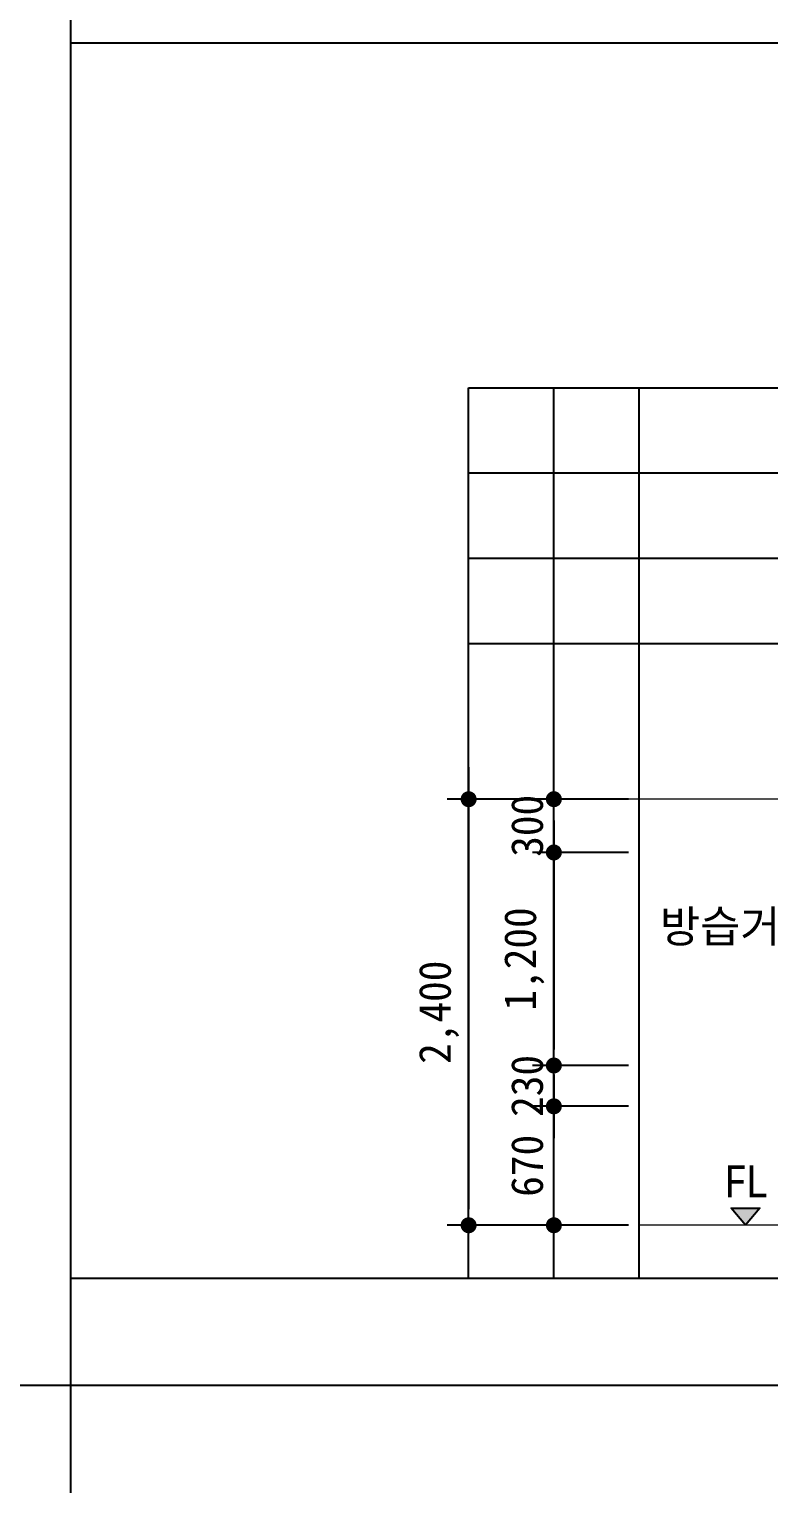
# Model space of a CAD drawing. Header units: millimetres. Extents: x -423835 to -174325, y -1379898 to -1311126.
# Drawn here: x -351626 to -347462, y -1379898 to -1371655 of the extents above; entities that cross this region are included whole.
import ezdxf
from ezdxf.enums import TextEntityAlignment as Align

# ---------------------------------------------------------------- set-up
doc = ezdxf.new("R2010")
doc.units = ezdxf.units.MM
doc.header["$LTSCALE"] = 100
doc.header["$MEASUREMENT"] = 0
doc.header["$PDSIZE"] = -10
doc.layers.get('0').update_dxf_attribs({"linetype": 'CONTINUOUS'})
doc.layers.get('Defpoints').update_dxf_attribs({"color": 153, "linetype": 'CONTINUOUS'})
doc.layers.add('A-DIMS', color=7, linetype='CONTINUOUS')
doc.layers.add('AA-TEX-3', color=3, linetype='CONTINUOUS')
for name, color, linetype, lineweight in [('A-MKXS-TEXT1', 3, 'CONTINUOUS', 25), ('A-XXXX-FIN2', 6, 'CONTINUOUS', 20), ('A-XXXX-SYMB', 7, 'CONTINUOUS', 25)]:
    doc.layers.add(name, color=color, linetype=linetype, lineweight=lineweight)
doc.layers.add('A-XXXX-NPLT', color=144, linetype='CONTINUOUS', lineweight=0, plot=False)
doc.styles.add('HY울릉도L', font='')
doc.styles.add('돋움체', font='')
doc.styles.add('맑은고딕', font='malgun.ttf')
doc.styles.get('HY울릉도L').set_extended_font_data('HYwulM')
doc.styles.get('돋움체').set_extended_font_data('DotumChe')
doc.dimstyles.new('CDIM', dxfattribs={"dimtxt": 3, "dimasz": 1.5, "dimexe": 2, "dimexo": 1, "dimgap": 1, "dimtad": 1, "dimdec": 0, "dimrnd": 0.5, "dimzin": 0, "dimdsep": 32, "dimlunit": 6, "dimtxsty": 'HY울릉도L', "dimblk1": '_CIDOT', "dimblk2": '_CIDOT', "dimsah": 1, "dimcen": 5.5, "dimclrd": 2, "dimclre": 2, "dimclrt": 7, "dimadec": 0, "dimazin": 0, "dimtfac": 1, "dimtdec": 0, "dimtix": 1, "dimtmove": 2, "dimatfit": 1, "dimldrblk": '_CIDOT', "dimfxl": 1, "dimtolj": 1, "dimtzin": 0, "dimlwd": -1, "dimarcsym": 0})

# ---------------------------------------------------------------- blocks, each defined once
blk = doc.blocks.new('_CIDOT')
at = {"color": 0, "linetype": 'ByBlock'}
blk.add_line((2, 0), (-1, 0), dxfattribs=at)
at = {"color": 0, "linetype": 'ByBlock', "const_width": 0.5}
blk.add_lwpolyline([(-0.25, 0, 1), (0.25, 0, 1)], format="xyb", close=True, dxfattribs=at)
blk = doc.blocks.new('*D599')
at = {"layer": 'A-DIMS', "lineweight": -2, "transparency": 16777216}
for p, q in [((-348251.7, -1375991.6), (-349271.7, -1375991.6)), ((-348251.7, -1378391.6), (-349271.7, -1378391.6))]:
    blk.add_line(p, q, dxfattribs=at)
at = {"layer": 'A-DIMS', "transparency": 16777216}
blk.add_line((-349151.7, -1376081.6), (-349151.7, -1378301.6), dxfattribs=at)
at = {"layer": 'Defpoints', "color": 0, "transparency": 16777216}
for p in [(-348191.7, -1375991.6), (-349151.7, -1378391.6), (-348191.7, -1378391.6)]:
    blk.add_point(p, dxfattribs=at)
at = {"layer": 'A-DIMS', "transparency": 16777216, "xscale": 90, "yscale": 90, "zscale": 90}
for p, rotation in [((-349151.7, -1375991.6), 90), ((-349151.7, -1378391.6), 270)]:
    blk.add_blockref('_CIDOT', p, dxfattribs=dict(at, rotation=rotation))
at = {"layer": 'A-DIMS', "color": 3, "transparency": 16777216, "insert": (-349318.8, -1377191.6), "char_height": 180, "attachment_point": 5, "rotation": 90, "style": '돋움체'}
blk.add_mtext('\\A1;2,400', dxfattribs=at)
blk = doc.blocks.new('*D794')
at = {"layer": 'A-DIMS', "lineweight": -2, "transparency": 16777216}
for p, q in [((-348251.7, -1377721.6), (-348791.7, -1377721.6)), ((-348251.7, -1378391.6), (-348791.7, -1378391.6))]:
    blk.add_line(p, q, dxfattribs=at)
at = {"layer": 'A-DIMS', "transparency": 16777216}
blk.add_line((-348671.7, -1378301.6), (-348671.7, -1377811.6), dxfattribs=at)
at = {"layer": 'Defpoints', "color": 0, "transparency": 16777216}
for p in [(-348671.7, -1377721.6), (-348191.7, -1377721.6), (-348191.7, -1378391.6)]:
    blk.add_point(p, dxfattribs=at)
at = {"layer": 'A-DIMS', "transparency": 16777216, "xscale": 90, "yscale": 90, "zscale": 90}
for p, rotation in [((-348671.7, -1377721.6), 90), ((-348671.7, -1378391.6), 270)]:
    blk.add_blockref('_CIDOT', p, dxfattribs=dict(at, rotation=rotation))
at = {"layer": 'A-DIMS', "color": 3, "transparency": 16777216, "insert": (-348821.8, -1378056.6), "char_height": 180, "attachment_point": 5, "rotation": 90, "style": '돋움체'}
blk.add_mtext('\\A1;670', dxfattribs=at)
blk = doc.blocks.new('*D791')
at = {"layer": 'A-DIMS', "transparency": 16777216}
for p, q in [((-348671.7, -1377401.6), (-348671.7, -1377311.6)), ((-348671.7, -1377721.6), (-348671.7, -1377491.6)), ((-348671.7, -1377811.6), (-348671.7, -1377901.6))]:
    blk.add_line(p, q, dxfattribs=at)
at = {"layer": 'A-DIMS', "lineweight": -2, "transparency": 16777216}
for p, q in [((-348251.7, -1377491.6), (-348791.7, -1377491.6)), ((-348251.7, -1377721.6), (-348791.7, -1377721.6))]:
    blk.add_line(p, q, dxfattribs=at)
at = {"layer": 'Defpoints', "color": 0, "transparency": 16777216}
for p in [(-348671.7, -1377491.6), (-348191.7, -1377491.6), (-348191.7, -1377721.6)]:
    blk.add_point(p, dxfattribs=at)
at = {"layer": 'A-DIMS', "transparency": 16777216, "xscale": 90, "yscale": 90, "zscale": 90}
for p, rotation in [((-348671.7, -1377491.6), 270), ((-348671.7, -1377721.6), 90)]:
    blk.add_blockref('_CIDOT', p, dxfattribs=dict(at, rotation=rotation))
at = {"layer": 'A-DIMS', "color": 3, "transparency": 16777216, "insert": (-348821.8, -1377606.6), "char_height": 180, "attachment_point": 5, "rotation": 90, "style": '돋움체'}
blk.add_mtext('\\A1;230', dxfattribs=at)
blk = doc.blocks.new('*D792')
at = {"layer": 'A-DIMS', "transparency": 16777216}
for p, q in [((-348671.7, -1375901.6), (-348671.7, -1375811.6)), ((-348671.7, -1376291.6), (-348671.7, -1375991.6)), ((-348671.7, -1376381.6), (-348671.7, -1376471.6))]:
    blk.add_line(p, q, dxfattribs=at)
at = {"layer": 'A-DIMS', "lineweight": -2, "transparency": 16777216}
for p, q in [((-348251.7, -1375991.6), (-348791.7, -1375991.6)), ((-348251.7, -1376291.6), (-348791.7, -1376291.6))]:
    blk.add_line(p, q, dxfattribs=at)
at = {"layer": 'Defpoints', "color": 0, "transparency": 16777216}
for p in [(-348671.7, -1375991.6), (-348191.7, -1375991.6), (-348191.7, -1376291.6)]:
    blk.add_point(p, dxfattribs=at)
at = {"layer": 'A-DIMS', "transparency": 16777216, "xscale": 90, "yscale": 90, "zscale": 90}
for p, rotation in [((-348671.7, -1375991.6), 270), ((-348671.7, -1376291.6), 90)]:
    blk.add_blockref('_CIDOT', p, dxfattribs=dict(at, rotation=rotation))
at = {"layer": 'A-DIMS', "color": 3, "transparency": 16777216, "insert": (-348821.8, -1376141.6), "char_height": 180, "attachment_point": 5, "rotation": 90, "style": '돋움체'}
blk.add_mtext('\\A1;300', dxfattribs=at)
blk = doc.blocks.new('*D793')
at = {"layer": 'A-DIMS', "lineweight": -2, "transparency": 16777216}
for p, q in [((-348251.7, -1376291.6), (-348791.7, -1376291.6)), ((-348251.7, -1377491.6), (-348791.7, -1377491.6))]:
    blk.add_line(p, q, dxfattribs=at)
at = {"layer": 'A-DIMS', "transparency": 16777216}
blk.add_line((-348671.7, -1376381.6), (-348671.7, -1377401.6), dxfattribs=at)
at = {"layer": 'Defpoints', "color": 0, "transparency": 16777216}
for p in [(-348191.7, -1376291.6), (-348671.7, -1377491.6), (-348191.7, -1377491.6)]:
    blk.add_point(p, dxfattribs=at)
at = {"layer": 'A-DIMS', "transparency": 16777216, "xscale": 90, "yscale": 90, "zscale": 90}
for p, rotation in [((-348671.7, -1376291.6), 90), ((-348671.7, -1377491.6), 270)]:
    blk.add_blockref('_CIDOT', p, dxfattribs=dict(at, rotation=rotation))
at = {"layer": 'A-DIMS', "color": 3, "transparency": 16777216, "insert": (-348838.8, -1376891.6), "char_height": 180, "attachment_point": 5, "rotation": 90, "style": '돋움체'}
blk.add_mtext('\\A1;1,200', dxfattribs=at)

msp = doc.modelspace()

# ---------------------------------------------------------------- hatches: boundary and pattern name
at = {"layer": 'A-XXXX-SYMB'}
msp.add_hatch(color=256, dxfattribs=at).paths.add_polyline_path([(-347592.1, -1378391.6), (-347672.7, -1378295.6), (-347511.6, -1378295.6)])

# ---------------------------------------------------------------- linework, layer by layer
at = {"color": 3, "ltscale": 2}
for p, q in [((-351392.9, -1346766.1), (-351392.9, -1379898.1)), ((-351392.9, -1371732.1), (-329350.4, -1371732.1)), ((-373435.4, -1379291.6), (-329350.4, -1379291.6))]:
    msp.add_line(p, q, dxfattribs=at)
at = {"layer": 'A-XXXX-FIN2'}
msp.add_line((-343131.7, -1378391.6), (-348191.7, -1378391.6), dxfattribs=at)
at = {"layer": 'A-XXXX-NPLT'}
msp.add_line((-342961.7, -1375991.6), (-349121.7, -1375991.6), dxfattribs=at)
at = {"layer": 'A-XXXX-SYMB'}
msp.add_lwpolyline([(-347592.1, -1378391.6), (-347672.7, -1378295.6), (-347511.6, -1378295.6), (-347592.1, -1378391.6)], dxfattribs=at)
at = {"layer": 'Defpoints'}
for p, q in [((-349151.7, -1378691.6), (-349151.7, -1373673.9)), ((-349151.7, -1373673.9), (-342651.7, -1373673.9)), ((-348671.7, -1378691.6), (-348671.7, -1373673.9)), ((-348191.7, -1378691.6), (-348191.7, -1373673.9)), ((-349151.7, -1374153.9), (-342651.7, -1374153.9)), ((-349151.7, -1374633.9), (-342651.7, -1374633.9)), ((-349151.7, -1375113.9), (-342651.7, -1375113.9)), ((-329830.4, -1378691.6), (-351392.9, -1378691.6))]:
    msp.add_line(p, q, dxfattribs=at)

# ---------------------------------------------------------------- texts
at = {"layer": 'A-MKXS-TEXT1', "style": '맑은고딕'}
msp.add_text('FL', height=180, dxfattribs=at).set_placement((-347592.1, -1378233.8), align=Align.CENTER)
at = {"layer": 'AA-TEX-3', "style": '돋움체'}
msp.add_text('방습거울', height=180, dxfattribs=at).set_placement((-347170.9, -1376708.2), align=Align.MIDDLE_RIGHT)

# ---------------------------------------------------------------- dimensions: what is measured, and where the dimension line sits
at = {"layer": 'A-DIMS'}
for base, p1, p2, angle, picture, middle in [((-349151.7, -1378391.6), (-348191.7, -1375991.6), (-348191.7, -1378391.6), 90, '*D599', (-349318.8, -1377191.6)), ((-348671.7, -1375991.6), (-348191.7, -1376291.6), (-348191.7, -1375991.6), 90, '*D792', (-348821.8, -1376141.6)), ((-348671.7, -1377491.6), (-348191.7, -1376291.6), (-348191.7, -1377491.6), 270, '*D793', (-348838.8, -1376891.6)), ((-348671.7, -1377491.6), (-348191.7, -1377721.6), (-348191.7, -1377491.6), 90, '*D791', (-348821.8, -1377606.6)), ((-348671.7, -1377721.6), (-348191.7, -1378391.6), (-348191.7, -1377721.6), 90, '*D794', (-348821.8, -1378056.6))]:
    dim = msp.add_linear_dim(base=base, p1=p1, p2=p2, angle=angle, dimstyle='CDIM', override={"dimscale": 60, "dimtxsty": '돋움체', "dimclrd": 256, "dimclre": 256, "dimclrt": 3}, dxfattribs=at)
    dim.commit()
    dim.dimension.update_dxf_attribs({"geometry": picture, "text_midpoint": middle})

doc.saveas('drawing.dxf')
